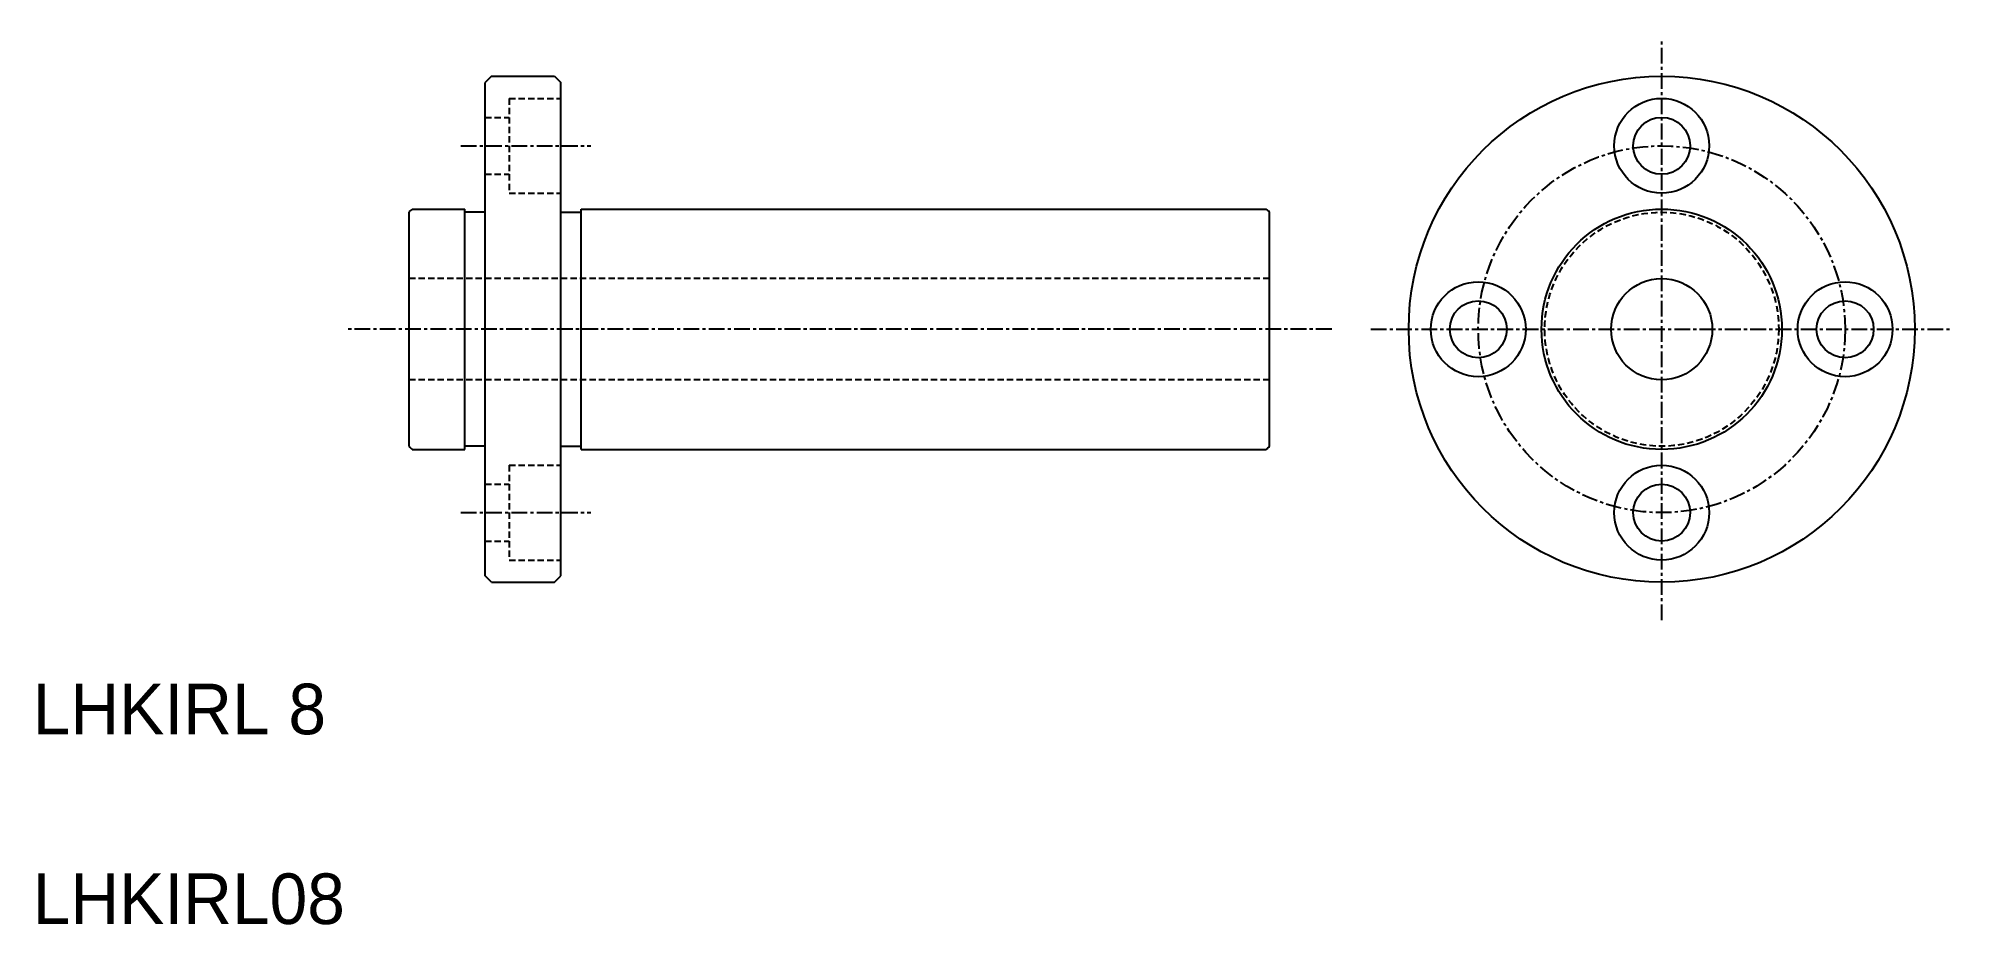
# Model space of a CAD drawing. Extents: x 187 to 339, y 140 to 211.
import ezdxf

# ---------------------------------------------------------------- set-up
doc = ezdxf.new("R2010")
doc.units = 0
doc.linetypes.add('CENTER', pattern=[2, 1.25, -0.25, 0.25, -0.25])
doc.linetypes.add('DASHED', pattern=[0.75, 0.5, -0.25])
doc.layers.get('0').update_dxf_attribs({"linetype": 'CONTINUOUS'})
doc.layers.add('CENTER', color=1, linetype='CENTER')

msp = doc.modelspace()

# ---------------------------------------------------------------- linework, layer by layer
at = {"color": 7, "linetype": 'CONTINUOUS'}
for p, q in [((223.14, 207.55), (222.64, 207.05)), ((223.14, 207.55), (228.14, 207.55)), ((228.14, 207.55), (228.64, 207.05)), ((222.64, 168.05), (222.64, 207.05)), ((228.64, 168.05), (228.64, 207.05)), ((216.64, 178.3), (216.64, 196.8)), ((216.89, 197.05), (221.04, 197.05)), ((221.04, 178.05), (221.04, 197.05)), ((222.64, 196.8), (221.04, 196.8)), ((228.64, 196.8), (230.24, 196.8)), ((230.24, 197.05), (284.39, 197.05)), ((230.24, 178.05), (230.24, 197.05)), ((284.64, 178.3), (284.64, 196.8)), ((216.89, 178.05), (221.04, 178.05)), ((222.64, 178.3), (221.04, 178.3)), ((228.64, 178.3), (230.24, 178.3)), ((230.24, 178.05), (284.39, 178.05)), ((223.14, 167.55), (222.64, 168.05)), ((228.14, 167.55), (228.64, 168.05)), ((223.14, 167.55), (228.14, 167.55))]:
    msp.add_line(p, q, dxfattribs=at)
at = {"color": 3, "linetype": 'DASHED'}
for p, q in [((222.64, 204.3), (224.54, 204.3)), ((224.54, 205.8), (224.54, 198.3)), ((224.54, 205.8), (228.64, 205.8)), ((222.64, 199.8), (224.54, 199.8)), ((224.54, 198.3), (228.64, 198.3)), ((284.64, 191.55), (216.64, 191.55)), ((284.64, 183.55), (216.64, 183.55)), ((224.54, 176.8), (224.54, 169.3)), ((224.54, 176.8), (228.64, 176.8)), ((222.64, 175.3), (224.54, 175.3)), ((222.64, 170.8), (224.54, 170.8)), ((224.54, 169.3), (228.64, 169.3))]:
    msp.add_line(p, q, dxfattribs=at)
at = {"color": 7, "linetype": 'CONTINUOUS'}
for centre, radius in [((315.65, 187.55), 20), ((315.65, 202.05), 3.75), ((315.65, 202.05), 2.25), ((315.65, 187.55), 9.5), ((301.15, 187.55), 3.75), ((315.65, 187.55), 4), ((330.15, 187.55), 3.75), ((301.15, 187.55), 2.25), ((330.15, 187.55), 2.25), ((315.65, 173.05), 3.75), ((315.65, 173.05), 2.25)]:
    msp.add_circle(centre, radius, dxfattribs=at)
at = {"color": 3, "linetype": 'DASHED'}
msp.add_circle((315.65, 187.55), 9.25, dxfattribs=at)
at = {"color": 7, "linetype": 'CONTINUOUS'}
for centre, start, end in [((217.39, 196.3), 123.5573, 146.4427), ((283.89, 196.3), 33.5573, 56.4427), ((217.39, 178.8), 213.5573, 236.4427), ((283.89, 178.8), 303.5573, 326.4427)]:
    msp.add_arc(centre, 0.9, start, end, dxfattribs=at)
at = {"layer": 'CENTER', "color": 1, "linetype": 'CENTER'}
for p, q in [((315.65, 164.55), (315.65, 210.55)), ((220.72, 202.05), (230.99, 202.05)), ((289.57, 187.55), (211.74, 187.55)), ((292.65, 187.55), (338.65, 187.55)), ((220.72, 173.05), (230.99, 173.05))]:
    msp.add_line(p, q, dxfattribs=at)
msp.add_circle((315.65, 187.55), 14.5, dxfattribs=at)

# ---------------------------------------------------------------- texts
at = {"color": 7, "linetype": 'CONTINUOUS'}
for s, p in [('LHKIRL 8', (186.88, 155.53)), ('LHKIRL08', (186.88, 140.53))]:
    msp.add_text(s, height=4, dxfattribs=at).set_placement(p)

doc.saveas('drawing.dxf')
